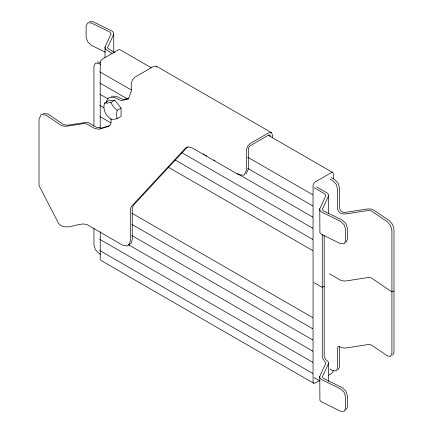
<?xml version="1.0" encoding="UTF-8"?>
<svg xmlns="http://www.w3.org/2000/svg" width="433" height="433" viewBox="0 0 433 433"><rect width="100%" height="100%" fill="white"/><g stroke="black" fill="none" stroke-linecap="round" stroke-linejoin="round"><path stroke-width="0.65" d="M104.499 103.086C102.551 109.343 105.755 115.579 110.805 119.286L113.37 119.34L117.094 118.723L121.061 116.434L121.061 108.05L114.772 100.229L108.483 100.786L104.499 103.086L107.081 103.13L110.805 102.518L114.772 100.229M121.061 108.05L117.094 110.339L116.515 114.864L117.094 118.723M333.378 370.307L332.766 372.185L331.44 373.657L328.609 375.297M392.693 355.374L393.992 352.305L393.992 229.43L392.693 224.603L389.554 220.841L373.441 209.918L370.87 209.004L367.855 208.912L345.112 212.43C342.433 212.625 339.927 210.828 339.569 208.116L339.569 188.009L338.151 183.24L334.731 179.63L331.261 177.627M338.151 369.863L339.569 366.735L339.569 346.627L338.249 346.573L337.632 347.742L337.632 367.85L336.219 370.984L332.798 370.643L329.908 368.976M105.013 57.519L105.013 47.002L111.108 33.871L110.242 32.258L91.32 22.954L87.683 22.852L86.113 25.98L86.113 37.151L87.683 41.822L91.32 45.297L105.511 52.274M319.77 208.749L319.922 210.492L321.508 211.975L340.425 221.279L344.111 224.727L345.631 229.425L345.631 240.596L344.111 243.795L340.425 243.622L321.508 234.318L319.922 232.835L319.77 208.749L325.865 195.619L324.669 193.816L314.163 187.749M316.615 186.932L327.088 192.977L328.425 194.406L328.506 196.03L322.412 209.161L323.278 210.774L342.2 220.078L345.88 223.52L347.407 228.223L347.407 239.395L345.88 242.594M319.77 376.309L319.922 378.047L321.508 379.53L340.425 388.834L344.111 392.282L345.631 396.98L345.631 408.151L344.111 411.35L340.425 411.177L321.508 401.873L319.922 400.39L319.77 376.309L325.865 363.179L322.255 357.739L322.255 234.421M324.187 235.314L324.187 356.624L326.119 359.975L328.425 361.961L328.506 363.585L322.412 376.715L323.278 378.328L342.2 387.632L345.88 391.08L347.407 395.778L347.407 406.95L345.88 410.148M89.458 21.65L93.095 21.753L112.012 31.057L113.598 32.54L113.749 34.283L107.395 47.944L114.604 52.539M245.987 174.066L248.32 169.168L248.32 149.066L248.932 147.182L250.252 145.71L268.633 135.101L269.954 135.047L270.571 136.216M312.577 194.655L313.064 193.816L313.064 185.438L313.676 183.56L314.997 182.087L331.44 172.594L332.766 172.54L333.378 173.709L333.378 178.867M312.577 205.821L313.064 204.988L313.064 194.931L247.681 157.184M312.577 216.993L313.064 216.159L313.064 206.103L247.681 168.356M312.577 228.164L313.064 227.325L313.064 217.274L237.154 173.449M312.577 239.335L313.064 238.496L313.064 228.445L181.611 152.551M312.577 250.507L313.064 249.668L313.064 239.617L175.181 160.01M312.577 328.696L313.064 327.862L313.064 317.806L312.577 317.53L313.064 316.691L313.064 250.783L168.161 167.127M312.577 339.867L313.064 339.028L313.064 328.977L131.913 224.391M312.577 351.039L313.064 350.2L313.064 340.149L131.913 235.563M312.577 362.21L313.064 361.371L313.064 351.32L128.406 244.705M312.577 373.381L313.064 372.542L313.064 362.486L99.752 239.335L100.239 238.496L100.239 231.796M187.549 146.847L133.624 205.053L132.628 206.925L132.233 209.361L132.233 239.546L131.307 243.016L129.045 244.932M324.187 286.251L322.255 287.366L314.104 282.662M319.532 380.537L314.997 383.151L313.676 383.21L100.851 260.336L100.239 259.167L100.239 250.788M393.992 290.868L391.908 291.896L371.357 277.964L368.564 277.461L345.821 280.979L343.012 280.936L340.538 280.162L329.475 273.78M109.89 125.505L101.133 128.163L96.44 127.28L88.7 122.815L86.059 122.404L68.463 125.126L65.448 125.04L62.877 124.125L48.036 114.058L43.084 113.392M129.012 98.253L123.161 99.514L116.282 96.326L111.135 96.186M272.503 137.781L272.503 135.101L271.372 132.595L156.253 66.13L153.515 66.406L135.134 77.014L132.401 79.905L131.264 83.715L131.264 91.32L128.374 99.092L121.229 100.635L114.344 97.441L109.203 97.306L106.307 101.306L106.372 102.54M271.372 132.595L268.633 132.866L250.252 143.48L247.519 146.365L246.382 150.181L246.382 170.288L244.05 175.181L238.648 174.753L191.965 147.805L188.425 146.879L185.616 147.962L131.692 206.173L130.69 208.04L130.301 210.476L130.301 240.661L129.37 244.131L127.107 246.047L122.561 245.127L86.768 224.462L84.121 224.056C76.127 223.552 65.112 231.043 58.65 223.563L39.008 185.497L39.008 119.297L41.151 114.507L46.104 115.173L60.945 125.24L63.51 126.155L66.525 126.247L84.121 123.524L86.768 123.93L94.508 128.401L99.2 129.278L108.58 126.431L110.772 124.217L111.265 119.844L110.94 118.55M97.344 62.022L100.721 62.287M151.512 67.894L119.941 49.665L118.62 49.719L102.172 59.213L100.851 60.685L100.239 62.563L100.239 70.942L99.752 71.781L131.329 90.01M268.449 135.405L332.766 172.54M112.082 53.319L105.338 49.156L105.013 47.002M329.908 179.078L332.798 180.745L336.219 184.355L337.632 189.124L337.632 209.231C338.157 213.068 342.503 214.313 345.821 213.956L368.564 210.438L371.357 210.941L387.47 221.864L390.609 225.625L391.908 230.459L391.908 353.328L390.609 356.397L387.47 355.91L371.357 344.987L368.564 344.484L345.821 348.002L343.012 347.959L339.569 346.627M100.521 64.403L98.789 63.402L95.412 63.137L93.95 66.195L93.95 125.998M127.237 98.816L99.752 82.952L100.239 82.113L100.239 72.062M107.941 98.848L99.752 94.123L100.239 93.284L100.239 83.228M203.245 153.872L204.414 154.543M205.583 155.22L206.752 155.896M213.767 159.945L214.936 160.621M103.85 107.655L99.752 105.295L100.239 104.456L100.239 94.399M110.864 122.875L99.752 116.461L100.239 115.627L100.239 105.571M100.927 128.309L99.752 127.632L100.239 126.793L100.239 116.742M131.913 213.22L312.577 317.53M100.521 254.301L98.789 253.3L95.412 249.662L93.95 244.921L93.95 228.126M314.163 377.646L319.998 381.018M117.094 110.339L113.37 106.762L110.805 102.518M313.676 383.21L313.064 382.036L313.064 373.657L99.752 250.507L100.239 249.668L100.239 239.617M156.253 66.13L156.708 67.137M328.506 196.03L328.506 213.772M328.506 363.585L328.506 381.327M113.749 34.283L113.749 52.68"/></g></svg>
